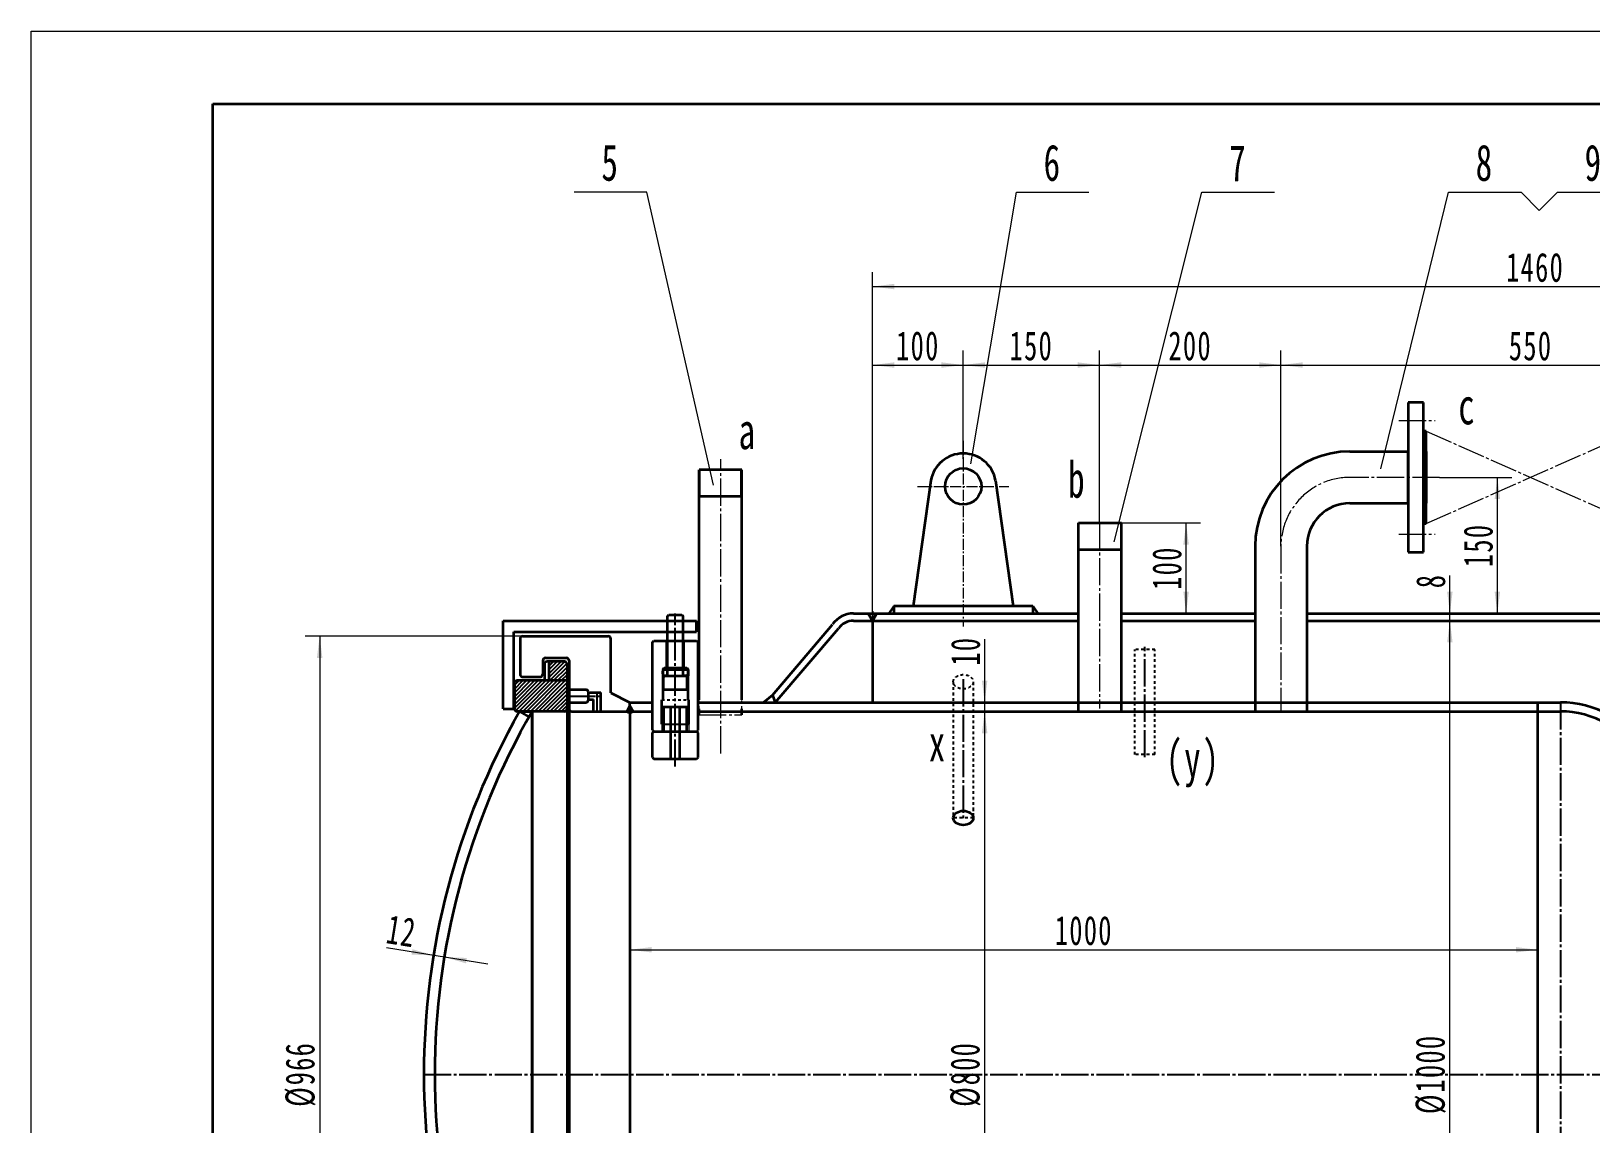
# Model space of a CAD drawing. Header units: millimetres. Extents: x -3364 to 3364, y -2376 to 2376.
# Drawn here: x -3364 to -1646, y 1172 to 2376 of the extents above; entities that cross this region are included whole.
import ezdxf

# ---------------------------------------------------------------- set-up
doc = ezdxf.new("R2010")
doc.units = ezdxf.units.MM
for name, pattern in [('EB_DASH', [6, 3, -3]), ('EB_DASHDOT', [39, 30, -3, 3, -3]), ('EB_DASHDOTDOT', [45, 30, -3, 3, -3, 3, -3]), ('点画线', [18, 12, -2, 2, -2])]:
    doc.linetypes.add(name, pattern=pattern)
doc.layers.get('0').update_dxf_attribs({"lineweight": 35})
for name, color, linetype, lineweight in [('CAXA0', 4, 'Continuous', 35), ('CAXA1', 1, 'EB_DASHDOT', 25), ('CAXA2', 6, 'EB_DASH', 25), ('CAXA3', 7, 'Continuous', 25), ('CDR_DWG3', 1, 'EB_DASHDOT', 0), ('CDR_DWG5', 6, 'EB_DASH', 0), ('CDR_TEXT', 7, 'Continuous', 0), ('EB0_1', 4, 'Continuous', 50), ('中心线层', 1, '点画线', 18), ('图层1', 1, 'EB_DASHDOT', 0), ('尺寸线层', 3, 'Continuous', 18), ('粗实线层', 7, 'Continuous', 35), ('细实线', 7, 'Continuous', 18), ('细实线层', 7, 'Continuous', 18)]:
    doc.layers.add(name, color=color, linetype=linetype, lineweight=lineweight)
doc.styles.add('标准', font='', dxfattribs={"width": 0.667})
doc.styles.get('标准').set_extended_font_data('宋体')
doc.dimstyles.new('标准', dxfattribs={"dimscale": 8, "dimtxt": 4, "dimasz": 3, "dimexe": 2, "dimexo": 0, "dimtad": 1, "dimdec": 0, "dimdsep": 46, "dimtxsty": '标准', "dimblk": '_CAXARROW', "dimcen": 0, "dimdle": 6, "dimadec": 0, "dimazin": 2, "dimtfac": 0.707107, "dimtdec": 0, "dimtmove": 2, "dimatfit": 3, "dimfxl": 1, "dimfrac": 2, "dimtolj": 1, "dimtzin": 0, "dimarcsym": 1})

# ---------------------------------------------------------------- blocks, each defined once
blk = doc.blocks.new('*X4')
at = {"layer": '细实线层', "lineweight": 18}
h = blk.add_hatch(color=0, dxfattribs=at)
edge = h.paths.add_edge_path(flags=0)
edge.add_arc((0, 0), 0, 0, 360)
at = {"layer": '细实线层', "color": 0}
for p, q in [((-73.6, 322.9), (-153.6, 322.9)), ((0, 0), (-73.6, 322.9))]:
    blk.add_line(p, q, dxfattribs=at)
at = {"layer": '细实线层', "color": 0, "lineweight": 18, "insert": (-113.6, 334.9), "char_height": 40, "width": 136, "attachment_point": 8, "line_spacing_factor": 1.15057, "style": '标准'}
blk.add_mtext('\\T1.1;5', dxfattribs=at)
blk = doc.blocks.new('*X5')
at = {"layer": '细实线层', "lineweight": 18}
h = blk.add_hatch(color=0, dxfattribs=at)
edge = h.paths.add_edge_path(flags=0)
edge.add_arc((0, 0), 0, 0, 360)
at = {"layer": '细实线层', "color": 0}
for p, q in [((0, 0), (50, 299.3)), ((50, 299.3), (130, 299.3))]:
    blk.add_line(p, q, dxfattribs=at)
at = {"layer": '细实线层', "color": 0, "lineweight": 18, "insert": (90, 311.3), "char_height": 40, "width": 136, "attachment_point": 8, "line_spacing_factor": 1.15057, "style": '标准'}
blk.add_mtext('\\T1.1;6', dxfattribs=at)
blk = doc.blocks.new('*X6')
at = {"layer": '细实线层', "lineweight": 18}
h = blk.add_hatch(color=0, dxfattribs=at)
edge = h.paths.add_edge_path(flags=0)
edge.add_arc((0, 0), 0, 0, 360)
at = {"layer": '细实线层', "color": 0}
for p, q in [((0, 0), (96.7, 385.3)), ((96.7, 385.3), (176.7, 385.3))]:
    blk.add_line(p, q, dxfattribs=at)
at = {"layer": '细实线层', "color": 0, "lineweight": 18, "insert": (136.7, 397.3), "char_height": 40, "width": 136, "attachment_point": 8, "line_spacing_factor": 1.15057, "style": '标准'}
blk.add_mtext('\\T1.1;7', dxfattribs=at)
blk = doc.blocks.new('*X7')
at = {"layer": '细实线层', "lineweight": 18}
h = blk.add_hatch(color=0, dxfattribs=at)
edge = h.paths.add_edge_path(flags=0)
edge.add_arc((0, 0), 0, 0, 360)
at = {"layer": '细实线层', "color": 0}
for p, q in [((0, 0), (74.5, 304.8)), ((74.5, 304.8), (154.5, 304.8)), ((154.5, 304.8), (174.5, 284.8)), ((194.5, 304.8), (174.5, 284.8)), ((194.5, 304.8), (274.5, 304.8))]:
    blk.add_line(p, q, dxfattribs=at)
at = {"layer": '细实线层', "color": 0, "lineweight": 18, "char_height": 40, "width": 136, "attachment_point": 8, "line_spacing_factor": 1.15057, "style": '标准'}
for s, insert in [('\\T1.1;8', (114.5, 316.8)), ('\\T1.1;9', (234.5, 316.8))]:
    blk.add_mtext(s, dxfattribs=dict(at, insert=insert))
blk = doc.blocks.new('$CAXA_FRAME_13B17AC1$')
at = {"layer": '粗实线层'}
for p, q in [((-395.5, -287), (-395.5, 287)), ((-395.5, 287), (410.5, 287))]:
    blk.add_line(p, q, dxfattribs=at)
at = {"layer": '细实线层'}
for p, q in [((-420.5, -297), (-420.5, 297)), ((-420.5, 297), (420.5, 297))]:
    blk.add_line(p, q, dxfattribs=at)
blk = doc.blocks.new('*X48')
at = {"layer": '尺寸线层', "linetype": 'Continuous', "transparency": 16777216}
for points in [[(-2313.6, 1626.2), (-2316.6, 1602.2), (-2310.6, 1602.2)], [(-2313.6, 826.2), (-2316.6, 850.2), (-2310.6, 850.2)]]:
    blk.add_hatch(color=0, dxfattribs=at).paths.add_polyline_path(points, flags=0)
at = {"layer": '尺寸线层', "color": 0, "linetype": 'Continuous', "transparency": 16777216}
for p, q in [((-2360.2, 1626.2), (-2297.6, 1626.2)), ((-2313.6, 826.2), (-2313.6, 1626.2)), ((-2337.1, 826.2), (-2297.6, 826.2))]:
    blk.add_line(p, q, dxfattribs=at)
at = {"layer": '尺寸线层', "color": 0, "transparency": 16777216, "insert": (-2334.6, 1226.2), "char_height": 32, "width": 126.262, "attachment_point": 5, "rotation": 90, "line_spacing_factor": 1.15057, "style": '标准'}
blk.add_mtext('\\T1.1;%%C800', dxfattribs=at)
blk = doc.blocks.new('_CAXARROW')
blk.add_hatch(color=0).paths.add_polyline_path([(0, 0), (-1, 0.125), (-1, -0.125)], flags=0)
blk = doc.blocks.new('*X55')
at = {"layer": '尺寸线层', "linetype": 'Continuous', "transparency": 16777216}
for points in [[(-2437.2, 2008), (-2413.2, 2011), (-2413.2, 2005)], [(-2337.2, 2008), (-2361.2, 2011), (-2361.2, 2005)]]:
    blk.add_hatch(color=0, dxfattribs=at).paths.add_polyline_path(points, flags=0)
at = {"layer": '尺寸线层', "color": 0, "linetype": 'Continuous', "transparency": 16777216}
for p, q in [((-2437.2, 1724.4), (-2437.2, 2024)), ((-2337.2, 1904.5), (-2337.2, 2024)), ((-2437.2, 2008), (-2337.2, 2008))]:
    blk.add_line(p, q, dxfattribs=at)
at = {"layer": '尺寸线层', "color": 0, "transparency": 16777216, "insert": (-2387.2, 2029), "char_height": 32, "width": 87.178, "attachment_point": 5, "line_spacing_factor": 1.15057, "style": '标准'}
blk.add_mtext('\\T1.1;100', dxfattribs=at)
blk = doc.blocks.new('*X56')
at = {"layer": '尺寸线层', "linetype": 'Continuous', "transparency": 16777216}
for points in [[(-2337.2, 2008), (-2313.2, 2011), (-2313.2, 2005)], [(-2187.2, 2008), (-2211.2, 2011), (-2211.2, 2005)]]:
    blk.add_hatch(color=0, dxfattribs=at).paths.add_polyline_path(points, flags=0)
at = {"layer": '尺寸线层', "color": 0, "linetype": 'Continuous', "transparency": 16777216}
for p, q in [((-2337.2, 1904.5), (-2337.2, 2024)), ((-2187.2, 1834.2), (-2187.2, 2024)), ((-2337.2, 2008), (-2187.2, 2008))]:
    blk.add_line(p, q, dxfattribs=at)
at = {"layer": '尺寸线层', "color": 0, "transparency": 16777216, "insert": (-2262.2, 2029), "char_height": 32, "width": 87.178, "attachment_point": 5, "line_spacing_factor": 1.15057, "style": '标准'}
blk.add_mtext('\\T1.1;150', dxfattribs=at)
blk = doc.blocks.new('*X57')
at = {"layer": '尺寸线层', "linetype": 'Continuous', "transparency": 16777216}
for points in [[(-2187.2, 2008), (-2163.2, 2011), (-2163.2, 2005)], [(-1987.2, 2008), (-2011.2, 2011), (-2011.2, 2005)]]:
    blk.add_hatch(color=0, dxfattribs=at).paths.add_polyline_path(points, flags=0)
at = {"layer": '尺寸线层', "color": 0, "linetype": 'Continuous', "transparency": 16777216}
for p, q in [((-2187.2, 1834.2), (-2187.2, 2024)), ((-1987.2, 1808.2), (-1987.2, 2024)), ((-2187.2, 2008), (-1987.2, 2008))]:
    blk.add_line(p, q, dxfattribs=at)
at = {"layer": '尺寸线层', "color": 0, "transparency": 16777216, "insert": (-2087.2, 2029), "char_height": 32, "width": 90.973, "attachment_point": 5, "line_spacing_factor": 1.15057, "style": '标准'}
blk.add_mtext('\\T1.1;200', dxfattribs=at)
blk = doc.blocks.new('*X61')
at = {"layer": '尺寸线层', "linetype": 'Continuous', "transparency": 16777216}
for points in [[(-2437.2, 2094.5), (-2413.2, 2097.5), (-2413.2, 2091.5)], [(-977.2, 2094.5), (-1001.2, 2097.5), (-1001.2, 2091.5)]]:
    blk.add_hatch(color=0, dxfattribs=at).paths.add_polyline_path(points, flags=0)
at = {"layer": '尺寸线层', "color": 0, "linetype": 'Continuous', "transparency": 16777216}
for p, q in [((-2437.2, 1724.4), (-2437.2, 2110.5)), ((-977.2, 1734.2), (-977.2, 2110.5)), ((-2437.2, 2094.5), (-977.2, 2094.5))]:
    blk.add_line(p, q, dxfattribs=at)
at = {"layer": '尺寸线层', "color": 0, "transparency": 16777216, "insert": (-1707.2, 2115.5), "char_height": 32, "width": 120.57, "attachment_point": 5, "line_spacing_factor": 1.15057, "style": '标准'}
blk.add_mtext('\\T1.1;1460', dxfattribs=at)
blk = doc.blocks.new('*X62')
at = {"layer": '尺寸线层', "linetype": 'Continuous', "transparency": 16777216}
for points in [[(-2704.4, 1363.5), (-2680.4, 1366.5), (-2680.4, 1360.5)], [(-1704.4, 1363.5), (-1728.4, 1366.5), (-1728.4, 1360.5)]]:
    blk.add_hatch(color=0, dxfattribs=at).paths.add_polyline_path(points, flags=0)
at = {"layer": '尺寸线层', "color": 0, "linetype": 'Continuous', "transparency": 16777216}
for p, q in [((-2704.4, 1226.2), (-2704.4, 1379.5)), ((-1704.4, 1226.2), (-1704.4, 1379.5)), ((-2704.4, 1363.5), (-1704.4, 1363.5))]:
    blk.add_line(p, q, dxfattribs=at)
at = {"layer": '尺寸线层', "color": 0, "transparency": 16777216, "insert": (-2204.4, 1384.5), "char_height": 32, "width": 120.57, "attachment_point": 5, "line_spacing_factor": 1.15057, "style": '标准'}
blk.add_mtext('\\T1.1;1000', dxfattribs=at)
blk = doc.blocks.new('*X73')
at = {"layer": '尺寸线层', "linetype": 'Continuous', "transparency": 16777216}
for points in [[(-2091.7, 1834.2), (-2094.7, 1810.2), (-2088.7, 1810.2)], [(-2091.7, 1734.2), (-2094.7, 1758.2), (-2088.7, 1758.2)]]:
    blk.add_hatch(color=0, dxfattribs=at).paths.add_polyline_path(points, flags=0)
at = {"layer": '尺寸线层', "color": 0, "linetype": 'Continuous', "transparency": 16777216}
for p, q in [((-2163, 1834.2), (-2075.7, 1834.2)), ((-2091.7, 1734.2), (-2091.7, 1834.2)), ((-2163, 1734.2), (-2075.7, 1734.2))]:
    blk.add_line(p, q, dxfattribs=at)
at = {"layer": '尺寸线层', "color": 0, "transparency": 16777216, "insert": (-2112.7, 1784.2), "char_height": 32, "width": 87.178, "attachment_point": 5, "rotation": 90, "line_spacing_factor": 1.15057, "style": '标准'}
blk.add_mtext('\\T1.1;100', dxfattribs=at)
blk = doc.blocks.new('*X76')
at = {"layer": '尺寸线层', "linetype": 'Continuous', "transparency": 16777216}
for points in [[(-1987.2, 2008), (-1963.2, 2011), (-1963.2, 2005)], [(-1437.2, 2008), (-1461.2, 2011), (-1461.2, 2005)]]:
    blk.add_hatch(color=0, dxfattribs=at).paths.add_polyline_path(points, flags=0)
at = {"layer": '尺寸线层', "color": 0, "linetype": 'Continuous', "transparency": 16777216}
for p, q in [((-1987.2, 1808.2), (-1987.2, 2024)), ((-1437.2, 1808.2), (-1437.2, 2024)), ((-1987.2, 2008), (-1437.2, 2008))]:
    blk.add_line(p, q, dxfattribs=at)
at = {"layer": '尺寸线层', "color": 0, "transparency": 16777216, "insert": (-1712.2, 2029), "char_height": 32, "width": 90.499, "attachment_point": 5, "line_spacing_factor": 1.15057, "style": '标准'}
blk.add_mtext('\\T1.1;550', dxfattribs=at)
blk = doc.blocks.new('*X80')
at = {"layer": '尺寸线层', "linetype": 'Continuous', "transparency": 16777216}
for points in [[(-2313.6, 1636.2), (-2316.6, 1660.2), (-2310.6, 1660.2)], [(-2313.6, 1626.2), (-2316.6, 1602.2), (-2310.6, 1602.2)]]:
    blk.add_hatch(color=0, dxfattribs=at).paths.add_polyline_path(points, flags=0)
at = {"layer": '尺寸线层', "color": 0, "linetype": 'Continuous', "transparency": 16777216}
for p, q in [((-2313.6, 1578.2), (-2313.6, 1706)), ((-2312.7, 1636.2), (-2329.6, 1636.2)), ((-2367.5, 1626.2), (-2297.6, 1626.2))]:
    blk.add_line(p, q, dxfattribs=at)
at = {"layer": '尺寸线层', "color": 0, "transparency": 16777216, "insert": (-2334.6, 1692.6), "char_height": 32, "width": 64, "attachment_point": 5, "rotation": 90, "line_spacing_factor": 1.15057, "style": '标准'}
blk.add_mtext('\\T1.1;10', dxfattribs=at)
blk = doc.blocks.new('*X84')
at = {"layer": '尺寸线层', "linetype": 'Continuous', "transparency": 16777216}
for points in [[(-1801.1, 1726.2), (-1804.1, 1702.2), (-1798.1, 1702.2)], [(-1801.1, 726.2), (-1804.1, 750.2), (-1798.1, 750.2)]]:
    blk.add_hatch(color=0, dxfattribs=at).paths.add_polyline_path(points, flags=0)
at = {"layer": '尺寸线层', "color": 0, "linetype": 'Continuous', "transparency": 16777216}
for p, q in [((-1958.7, 1726.2), (-1785.1, 1726.2)), ((-1801.1, 726.2), (-1801.1, 1726.2)), ((-1788.4, 726.2), (-1817.1, 726.2))]:
    blk.add_line(p, q, dxfattribs=at)
at = {"layer": '尺寸线层', "color": 0, "transparency": 16777216, "insert": (-1822.1, 1226.2), "char_height": 32, "width": 159.653, "attachment_point": 5, "rotation": 90, "line_spacing_factor": 1.15057, "style": '标准'}
blk.add_mtext('\\T1.1;%%C1000', dxfattribs=at)
blk = doc.blocks.new('*X85')
at = {"layer": '尺寸线层', "linetype": 'Continuous', "transparency": 16777216}
for points in [[(-1801.1, 1734.2), (-1804.1, 1758.2), (-1798.1, 1758.2)], [(-1801.1, 1726.2), (-1804.1, 1702.2), (-1798.1, 1702.2)]]:
    blk.add_hatch(color=0, dxfattribs=at).paths.add_polyline_path(points, flags=0)
at = {"layer": '尺寸线层', "color": 0, "linetype": 'Continuous', "transparency": 16777216}
for p, q in [((-1801.1, 1678.2), (-1801.1, 1776.1)), ((-1958.7, 1726.2), (-1785.1, 1726.2)), ((-1893.5, 1734.2), (-1785.1, 1734.2))]:
    blk.add_line(p, q, dxfattribs=at)
at = {"layer": '尺寸线层', "color": 0, "transparency": 16777216, "insert": (-1822.1, 1770), "char_height": 32, "width": 64, "attachment_point": 5, "rotation": 90, "line_spacing_factor": 1.15057, "style": '标准'}
blk.add_mtext('\\T1.1;8', dxfattribs=at)
blk = doc.blocks.new('*X86')
at = {"layer": '尺寸线层', "linetype": 'Continuous', "transparency": 16777216}
for points in [[(-1748.8, 1884.2), (-1751.8, 1860.2), (-1745.8, 1860.2)], [(-1748.8, 1734.2), (-1751.8, 1758.2), (-1745.8, 1758.2)]]:
    blk.add_hatch(color=0, dxfattribs=at).paths.add_polyline_path(points, flags=0)
at = {"layer": '尺寸线层', "color": 0, "linetype": 'Continuous', "transparency": 16777216}
for p, q in [((-1812.4, 1884.2), (-1732.8, 1884.2)), ((-1748.8, 1734.2), (-1748.8, 1884.2)), ((-1958.7, 1734.2), (-1732.8, 1734.2))]:
    blk.add_line(p, q, dxfattribs=at)
at = {"layer": '尺寸线层', "color": 0, "transparency": 16777216, "insert": (-1769.8, 1809.2), "char_height": 32, "width": 87.178, "attachment_point": 5, "rotation": 90, "line_spacing_factor": 1.15057, "style": '标准'}
blk.add_mtext('\\T1.1;150', dxfattribs=at)
blk = doc.blocks.new('C$C7BBD9DAFF424624AD677B4DA0325626')
at = {"layer": 'CAXA0', "linetype": 'Continuous', "lineweight": 35}
for p, q in [((46.4, 161.2), (27.1, 22.5)), ((117.8, 161.2), (137.1, 22.5)), ((5.6, 22.5), (0, 14.5)), ((158.6, 22.5), (5.6, 22.5)), ((5.6, 22.5), (5.6, 14.5)), ((158.6, 22.5), (158.6, 14.5)), ((158.6, 22.5), (164.2, 14.5))]:
    blk.add_line(p, q, dxfattribs=at)
blk.add_circle((82.1, 154.5), 20, dxfattribs=at)
blk.add_arc((82.1, 154.5), 36.3, 10.5904, 169.4096, dxfattribs=at)
at = {"layer": 'EB0_1', "linetype": 'Continuous', "lineweight": 25}
blk.add_line((93.1, 14.5), (71.1, 14.5), dxfattribs=at)
at = {"layer": '中心线层', "linetype": '点画线', "lineweight": 18}
for p, q in [((82.1, 204.8), (82.1, 0)), ((31.7, 154.5), (132.5, 154.5))]:
    blk.add_line(p, q, dxfattribs=at)
blk = doc.blocks.new('*X110')
at = {"layer": '尺寸线层', "linetype": 'Continuous', "transparency": 16777216}
for points in [[(-2920.7, 1357.3), (-2944.9, 1358.2), (-2943.9, 1364.1)], [(-2908.2, 1355.3), (-2884.9, 1348.5), (-2884, 1354.5)]]:
    blk.add_hatch(color=0, dxfattribs=at).paths.add_polyline_path(points, flags=0)
at = {"layer": '尺寸线层', "color": 0, "linetype": 'Continuous', "transparency": 16777216}
for p, q in [((-2860.8, 1347.7), (-2972.5, 1365.6)), ((-2921.1, 1355), (-2918.2, 1373.1)), ((-2908.5, 1353), (-2905.6, 1371.1))]:
    blk.add_line(p, q, dxfattribs=at)
at = {"layer": '尺寸线层', "color": 0, "transparency": 16777216, "insert": (-2956, 1384.3), "char_height": 32, "width": 64, "attachment_point": 5, "rotation": 350.8709, "line_spacing_factor": 1.15057, "style": '标准'}
blk.add_mtext('\\T1.1;12', dxfattribs=at)
blk = doc.blocks.new('*X117')
at = {"layer": '尺寸线层', "linetype": 'Continuous', "transparency": 16777216}
for points in [[(-3046.2, 1709.2), (-3043.2, 1685.2), (-3049.2, 1685.2)], [(-3046.2, 743.2), (-3043.2, 767.2), (-3049.2, 767.2)]]:
    blk.add_hatch(color=0, dxfattribs=at).paths.add_polyline_path(points, flags=0)
at = {"layer": '尺寸线层', "color": 0, "linetype": 'Continuous', "transparency": 16777216}
for p, q in [((-2822.4, 1709.2), (-3062.2, 1709.2)), ((-3046.2, 1709.2), (-3046.2, 743.2)), ((-2822.4, 743.2), (-3062.2, 743.2))]:
    blk.add_line(p, q, dxfattribs=at)
at = {"layer": '尺寸线层', "color": 0, "transparency": 16777216, "insert": (-3067.2, 1226.2), "char_height": 32, "width": 126.024, "attachment_point": 5, "rotation": 90, "line_spacing_factor": 1.15057, "style": '标准'}
blk.add_mtext('\\T1.1;%%C966', dxfattribs=at)

msp = doc.modelspace()

# ---------------------------------------------------------------- linework, layer by layer
at = {"linetype": 'Continuous', "lineweight": 0}
for p, q in [((-2627.2, 1863), (-2627.2, 1892.6)), ((-2582.2, 1863), (-2582.2, 1892.6)), ((-2663.9, 1674.1), (-2663.9, 1704.1))]:
    msp.add_line(p, q, dxfattribs=at)
at = {"layer": 'CAXA0', "linetype": 'Continuous', "lineweight": 35}
for p, q in [((-1847.2, 1966.7), (-1847.2, 1801.7)), ((-1830.2, 1966.7), (-1847.2, 1966.7)), ((-1830.2, 1801.7), (-1830.2, 1966.7)), ((-1827.2, 1935.2), (-1830.2, 1935.2)), ((-1827.2, 1833.2), (-1827.2, 1935.2)), ((-1827.2, 1884.2), (-1827.2, 1935.2)), ((-1911.2, 1912.7), (-1847.2, 1912.7)), ((-1847.2, 1855.7), (-1847.2, 1912.7)), ((-1827.2, 1912.7), (-1827.2, 1855.7)), ((-2628.2, 1639), (-2628.2, 1892.6)), ((-2581.3, 1892.6), (-2628.2, 1892.6)), ((-2581.3, 1639), (-2581.3, 1892.6)), ((-2581.3, 1863), (-2628.2, 1863)), ((-1911.2, 1855.7), (-1847.2, 1855.7)), ((-2210.2, 1834.2), (-2163, 1834.2)), ((-2210.2, 1626.2), (-2210.2, 1834.2)), ((-2163, 1626.2), (-2163, 1834.2)), ((-1830.2, 1833.2), (-1827.2, 1833.2)), ((-2210.2, 1804.6), (-2163, 1804.6)), ((-2015.7, 1808.2), (-2015.7, 1626.2)), ((-1958.7, 1808.2), (-1958.7, 1626.2)), ((-1847.2, 1801.7), (-1830.2, 1801.7)), ((-2844.2, 1629.1), (-2844.2, 1725.9)), ((-2844.2, 1725.9), (-2630.9, 1725.9)), ((-2662.9, 1731.3), (-2661.4, 1732.8)), ((-2662.9, 1665.5), (-2662.9, 1731.3)), ((-2661.4, 1732.8), (-2647.4, 1732.8)), ((-2647.4, 1732.8), (-2645.9, 1731.3)), ((-2645.9, 1665.5), (-2645.9, 1731.3)), ((-2630.9, 1713.9), (-2630.9, 1725.9)), ((-2547.2, 1644.2), (-2481.1, 1722.2)), ((-2458.2, 1734.2), (-2210.2, 1734.2)), ((-2458.2, 1734.2), (-2437.2, 1734.2)), ((-2458.2, 1726.2), (-2210.2, 1726.2)), ((-2458.2, 1726.2), (-2437.2, 1726.2)), ((-2441.9, 1734.2), (-2437.2, 1726.2)), ((-2432.6, 1734.2), (-2437.2, 1726.2)), ((-2437.2, 1726.2), (-2437.2, 1636.2)), ((-2163, 1734.2), (-2015.7, 1734.2)), ((-2163, 1726.2), (-2015.7, 1726.2)), ((-1958.7, 1734.2), (-1465.7, 1734.2)), ((-1958.7, 1726.2), (-1037.1, 1726.2)), ((-2832.2, 1629.1), (-2832.2, 1713.9)), ((-2832.2, 1713.9), (-2630.9, 1713.9)), ((-2825.4, 1706.2), (-2825.4, 1677.7)), ((-2822.4, 1709.2), (-2728.4, 1709.2)), ((-2725.4, 1677.7), (-2725.4, 1706.2)), ((-2679.4, 1702.6), (-2677.9, 1704.1)), ((-2679.4, 1605.6), (-2679.4, 1702.6)), ((-2677.9, 1704.1), (-2630.9, 1704.1)), ((-2663.9, 1674.1), (-2663.9, 1704.1)), ((-2644.9, 1674.1), (-2644.9, 1704.1)), ((-2630.9, 1704.1), (-2629.4, 1702.6)), ((-2629.4, 1605.6), (-2629.4, 1702.6)), ((-2544.3, 1636.1), (-2474.6, 1717.6)), ((-2797.4, 1685.2), (-2774.4, 1685.2)), ((-2825.4, 1677.7), (-2825.4, 1667.2)), ((-2800.4, 1682.2), (-2800.4, 1677.7)), ((-2800.4, 1677.7), (-2800.4, 1667.2)), ((-2798.6, 1678.2), (-2798.6, 1660.2)), ((-2776.6, 1681.2), (-2795.6, 1681.2)), ((-2793.6, 1681.2), (-2793.6, 1660.2)), ((-2773.6, 1678.2), (-2773.6, 1660.2)), ((-2771.4, 1682.2), (-2771.4, 1677.7)), ((-2771.4, 1677.7), (-2771.4, 1664.2)), ((-2725.4, 1664.2), (-2725.4, 1677.7)), ((-2668.3, 1672.6), (-2666.8, 1674.1)), ((-2668.3, 1672.6), (-2668.3, 1639.1)), ((-2668.3, 1667.5), (-2668.3, 1670.6)), ((-2666.8, 1674.1), (-2641.8, 1674.1)), ((-2666.3, 1672.6), (-2642.3, 1672.6)), ((-2641.8, 1674.1), (-2640.3, 1672.6)), ((-2640.5, 1672.6), (-2640.5, 1639.1)), ((-2640.3, 1672.6), (-2640.3, 1667.6)), ((-2640.3, 1670.6), (-2640.3, 1665.6)), ((-2832.2, 1650.1), (-2832.2, 1629.1)), ((-2831.6, 1657.2), (-2831.6, 1629.2)), ((-2773.6, 1660.2), (-2828.6, 1660.2)), ((-2822.4, 1664.2), (-2803.4, 1664.2)), ((-2773.6, 1660.2), (-2773.6, 1629.2)), ((-2771.4, 1666.2), (-2771.4, 1664.2)), ((-2771.4, 1664.2), (-2771.4, 1629.2)), ((-2771.4, 1650.2), (-2752.4, 1650.2)), ((-2725.4, 1646.7), (-2725.4, 1666.2)), ((-2725.4, 1646.7), (-2725.4, 1660.2)), ((-2667.4, 1664), (-2665.9, 1665.5)), ((-2667.4, 1650.5), (-2667.4, 1664)), ((-2667.4, 1650.5), (-2667.4, 1657.3)), ((-2667.4, 1650.5), (-2641.4, 1650.5)), ((-2662.9, 1665.5), (-2666.3, 1665.5)), ((-2665.9, 1665.5), (-2642.9, 1665.5)), ((-2642.9, 1665.6), (-2645.9, 1665.6)), ((-2642.3, 1665.6), (-2642.9, 1665.6)), ((-2641.4, 1664), (-2642.9, 1665.5)), ((-2641.4, 1650.5), (-2641.4, 1664)), ((-2771.4, 1636.2), (-2752.4, 1636.2)), ((-2750.4, 1648.2), (-2750.4, 1638.2)), ((-2750.4, 1647.2), (-2736.4, 1647.2)), ((-2750.4, 1639.2), (-2744.4, 1639.2)), ((-2744.4, 1626.2), (-2744.4, 1639.2)), ((-2736.4, 1626.2), (-2736.4, 1647.2)), ((-2725.4, 1646.7), (-2704.4, 1636.2)), ((-2704.4, 1636.2), (-2679.4, 1636.2)), ((-2704.4, 1632.2), (-2704.4, 1636.2)), ((-2704.4, 1632.2), (-2704.4, 1636.1)), ((-2669.4, 1629.6), (-2669.4, 1639.1)), ((-2639.4, 1629.6), (-2639.4, 1639.1)), ((-2629.4, 1636.2), (-1679.4, 1636.2)), ((-2547.2, 1644.2), (-2557.1, 1636.1)), ((-2547.2, 1644.2), (-2544.3, 1636.1)), ((-1704.4, 1636.2), (-1704.4, 1102.5)), ((-2844.2, 1629.1), (-2832.2, 1629.1)), ((-2776.6, 1626.2), (-2828.6, 1626.2)), ((-2826, 1626.2), (-2812.2, 1626.2)), ((-2826, 1626.2), (-2815.6, 1620.2)), ((-2826, 1626.2), (-2815.6, 1626.2)), ((-2812.2, 1626.2), (-2812.2, 826.2)), ((-2812.2, 826.2), (-2812.2, 1626.1)), ((-2773.6, 1629.2), (-2773.6, 823.2)), ((-2771.4, 1629.2), (-2771.4, 823.1)), ((-2768.4, 1626.2), (-2707.9, 1626.2)), ((-2704.4, 1632.2), (-2707.9, 1626.2)), ((-2704.4, 1632.2), (-2707.9, 1626.2)), ((-2704.4, 1632.2), (-2700.9, 1626.2)), ((-2704.4, 1632.2), (-2704.4, 1623.8)), ((-2704.4, 1626.2), (-2704.4, 826.2)), ((-2700.9, 1626.2), (-2679.4, 1626.2)), ((-2669.4, 1629.6), (-2667.9, 1631.1)), ((-2669.4, 1612.1), (-2669.4, 1629.6)), ((-2667.9, 1631.1), (-2640.9, 1631.1)), ((-2659.4, 1574.1), (-2659.4, 1631.1)), ((-2649.4, 1574.1), (-2649.4, 1631.1)), ((-2640.9, 1631.1), (-2639.4, 1629.6)), ((-2639.4, 1612.1), (-2639.4, 1629.6)), ((-2629.4, 1626.2), (-1679.4, 1626.2)), ((-2628.2, 1622.6), (-2628.2, 1629.1)), ((-2581.3, 1622.6), (-2581.3, 1629.1)), ((-2679.4, 1605.6), (-2677.9, 1604.1)), ((-2679.4, 1602.6), (-2677.9, 1604.1)), ((-2679.4, 1575.6), (-2679.4, 1602.6)), ((-2677.9, 1604.1), (-2630.9, 1604.1)), ((-2630.9, 1604.1), (-2629.4, 1605.6)), ((-2630.9, 1604.1), (-2629.4, 1602.6)), ((-2629.4, 1575.6), (-2629.4, 1602.6)), ((-2679.4, 1575.6), (-2677.9, 1574.1)), ((-2677.9, 1574.1), (-2630.9, 1574.1)), ((-2630.9, 1574.1), (-2629.4, 1575.6))]:
    msp.add_line(p, q, dxfattribs=at)
at = {"layer": 'CAXA0', "color": 0, "linetype": 'Continuous', "lineweight": 25}
for p, q in [((-2793.6, 1667.7), (-2780.2, 1681.2)), ((-2793.6, 1672), (-2784.4, 1681.2)), ((-2793.6, 1676.2), (-2788.7, 1681.2)), ((-2793.6, 1680.4), (-2792.9, 1681.2)), ((-2793.6, 1663.5), (-2776, 1681.1)), ((-2792.7, 1660.2), (-2773.8, 1679.1)), ((-2788.5, 1660.2), (-2773.6, 1675)), ((-2784.2, 1660.2), (-2773.6, 1670.7)), ((-2831.6, 1629.7), (-2801.2, 1660.2)), ((-2831.6, 1634), (-2805.4, 1660.2)), ((-2831.6, 1638.2), (-2809.7, 1660.2)), ((-2831.6, 1642.4), (-2813.9, 1660.2)), ((-2831.6, 1646.7), (-2818.2, 1660.2)), ((-2831.6, 1650.9), (-2822.4, 1660.2)), ((-2831.6, 1655.2), (-2826.6, 1660.2)), ((-2830.4, 1626.7), (-2796.9, 1660.2)), ((-2826.7, 1626.2), (-2792.7, 1660.2)), ((-2822.5, 1626.2), (-2788.5, 1660.2)), ((-2818.2, 1626.2), (-2784.2, 1660.2)), ((-2814, 1626.2), (-2780, 1660.2)), ((-2809.7, 1626.2), (-2775.7, 1660.2)), ((-2805.5, 1626.2), (-2773.6, 1658)), ((-2801.2, 1626.2), (-2773.6, 1653.8)), ((-2797, 1626.2), (-2773.6, 1649.5)), ((-2780, 1660.2), (-2773.6, 1666.5)), ((-2775.7, 1660.2), (-2773.6, 1662.3)), ((-2792.8, 1626.2), (-2773.6, 1645.3)), ((-2788.5, 1626.2), (-2773.6, 1641)), ((-2784.3, 1626.2), (-2773.6, 1636.8)), ((-2780, 1626.2), (-2773.6, 1632.6)), ((-2775.6, 1626.3), (-2773.8, 1628.1))]:
    msp.add_line(p, q, dxfattribs=at)
at = {"layer": 'CAXA0', "linetype": 'Continuous', "lineweight": 35}
for centre, radius, start, end in [((-1911.2, 1808.2), 104.5, 90, 180), ((-1911.2, 1808.2), 47.5, 90, 180), ((-2458.2, 1706.2), 28, 90, 145), ((-2458.2, 1706.2), 20, 90, 145), ((-2822.4, 1706.2), 3, 90, 180), ((-2728.4, 1706.2), 3, 0, 90), ((-2797.4, 1682.2), 3, 90, 180), ((-2774.4, 1682.2), 3, 0, 90), ((-2822.4, 1667.2), 3, 180, 270), ((-2803.4, 1667.2), 3, 270, 0), ((-2795.6, 1678.2), 3, 90, 180), ((-2776.6, 1678.2), 3, 0, 90), ((-2666.3, 1670.6), 2, 90, 180), ((-2666.3, 1667.5), 2, 180, 270), ((-2642.3, 1670.6), 2, 360, 90), ((-2642.3, 1667.6), 2, 270, 0), ((-2828.6, 1657.2), 3, 90, 180), ((-2752.4, 1648.2), 2, 0, 90), ((-2752.4, 1638.2), 2, 270, 0), ((-2119.4, 1226.2), 812, 150.4877, 209.5123), ((-2119.4, 1226.2), 800, 150, 210), ((-2828.6, 1629.2), 3, 180, 270), ((-2776.6, 1629.2), 3, 270, 0), ((-2768.4, 1629.2), 3, 180, 270), ((-2704.4, 1631.3), 6.21, 235.8573, 303.7092)]:
    msp.add_arc(centre, radius, start, end, dxfattribs=at)
for major_axis, ratio in [((0, -410), 0.512195), ((0, -400), 0.5)]:
    msp.add_ellipse((-1679.4, 1226.2), major_axis=major_axis, ratio=ratio, start_param=0, end_param=3.141593, dxfattribs=at)
msp.add_ellipse((-2337.2, 1508.8), major_axis=(-11, 0), ratio=0.718182, dxfattribs=at)
at = {"layer": 'CAXA1', "linetype": 'EB_DASHDOT', "lineweight": 25}
for p, q in [((-2437.2, 1736.9), (-2437.2, 1724.4)), ((-2654.4, 1565.4), (-2654.4, 1734.3)), ((-2137.2, 1575.7), (-2137.2, 1697.4)), ((-2337.2, 1661.6), (-2337.2, 1505.8)), ((-2772.4, 1643.2), (-2734.5, 1643.2)), ((-2740.4, 1626.2), (-2740.4, 1647.2)), ((-1679.4, 1636.2), (-1679.4, 816.2)), ((-2931.4, 1226.2), (-519.6, 1226.2))]:
    msp.add_line(p, q, dxfattribs=at)
at = {"layer": 'CAXA1'}
msp.add_line((-2749.4, 1626.2), (-2749.4, 1626.2), dxfattribs=at)
at = {"layer": 'CAXA2'}
for p, q in [((-2148.2, 1578.7), (-2148.2, 1694.4)), ((-2126.2, 1694.4), (-2148.2, 1694.4)), ((-2126.2, 1578.7), (-2126.2, 1694.4)), ((-2348.2, 1658.9), (-2348.2, 1508.8)), ((-2326.2, 1658.2), (-2326.2, 1508.8)), ((-2126.2, 1578.7), (-2148.2, 1578.7)), ((-2326.2, 1519.4), (-2326.2, 1508.8)), ((-2326.2, 1508.8), (-2348.2, 1508.8))]:
    msp.add_line(p, q, dxfattribs=at)
at = {"layer": 'CAXA2', "linetype": 'EB_DASH', "lineweight": 25}
msp.add_line((-2669.4, 1639.1), (-2639.4, 1639.1), dxfattribs=at)
at = {"layer": 'CAXA2', "color": 6, "linetype": 'Continuous', "lineweight": 35}
for p, q in [((-2667.2, 1604.1), (-2667.2, 1631.1)), ((-2641.7, 1604.1), (-2641.7, 1631.1))]:
    msp.add_line(p, q, dxfattribs=at)
at = {"layer": 'CAXA2'}
msp.add_ellipse((-2337.2, 1658.9), major_axis=(-11, 0), ratio=0.718182, dxfattribs=at)
at = {"layer": 'CAXA3'}
for p, q in [((-2822.4, 1709.2), (-2728.4, 1709.2)), ((-2736.4, 1643.2), (-2736.4, 1647.2)), ((-2704.4, 1636.2), (-2704.4, 820.1))]:
    msp.add_line(p, q, dxfattribs=at)
at = {"layer": 'CDR_DWG3', "linetype": 'EB_DASHDOT', "lineweight": 0}
for p, q in [((-1857.2, 1946.7), (-1817.2, 1946.7)), ((-1827.2, 1833.2), (-1597.2, 1935.2)), ((-1827.2, 1935.2), (-1597.2, 1833.2)), ((-2604.4, 1579.9), (-2604.4, 1904.4)), ((-1812.4, 1884.2), (-1911.2, 1884.2)), ((-2187.2, 1834.2), (-2187.2, 1629.3)), ((-1857.2, 1821.7), (-1817.2, 1821.7)), ((-1987.2, 1808.2), (-1987.2, 1626.2)), ((-2628.2, 1622.6), (-2581.3, 1622.6))]:
    msp.add_line(p, q, dxfattribs=at)
msp.add_arc((-1911.2, 1808.2), 76, 90, 180, dxfattribs=at)
at = {"layer": 'CDR_DWG5', "linetype": 'EB_DASH', "lineweight": 0}
for p, q in [((-2628.2, 1629.1), (-2628.2, 1639)), ((-2581.3, 1629.1), (-2581.3, 1639))]:
    msp.add_line(p, q, dxfattribs=at)
at = {"layer": '图层1', "linetype": 'Continuous', "lineweight": 25}
for p, q in [((-2666.8, 1674.1), (-2641.8, 1674.1)), ((-2666.8, 1674.1), (-2641.8, 1674.1)), ((-2666.8, 1674.1), (-2641.8, 1674.1)), ((-2669.4, 1612.1), (-2639.4, 1612.1))]:
    msp.add_line(p, q, dxfattribs=at)
at = {"layer": '细实线', "linetype": 'EB_DASHDOTDOT', "lineweight": 5}
for p, q in [((-2669.4, 1612.1), (-2669.4, 1604.1)), ((-2639.4, 1612.1), (-2639.4, 1604.1))]:
    msp.add_line(p, q, dxfattribs=at)

# ---------------------------------------------------------------- block references
at = {"layer": '粗实线层', "xscale": 8, "yscale": 8, "zscale": 8}
msp.add_blockref('$CAXA_FRAME_13B17AC1$', (0, 0), dxfattribs=at)
at = {"layer": '粗实线层'}
msp.add_blockref('C$C7BBD9DAFF424624AD677B4DA0325626', (-2419.3, 1719.7), dxfattribs=at)
at = {"layer": '细实线层'}
for name, p in [('*X4', (-2612.2, 1875.6)), ('*X5', (-2328.7, 1899.1)), ('*X6', (-2170.9, 1813.2)), ('*X7', (-1877.2, 1893.6))]:
    msp.add_blockref(name, p, dxfattribs=at)

# ---------------------------------------------------------------- texts
at = {"layer": 'CDR_TEXT', "linetype": 'Continuous', "lineweight": 25, "insert": (-1791.9, 1982.7), "char_height": 40.01, "width": 30.182, "attachment_point": 1, "style": '标准'}
msp.add_mtext('\\T1.1;c', dxfattribs=at)
at = {"layer": 'CDR_TEXT', "linetype": 'Continuous', "lineweight": 0, "char_height": 40, "attachment_point": 1, "style": '标准'}
for s, insert, width in [('\\T1.1;a', (-2584.7, 1955.3), 34.844), ('\\T1.1;b', (-2221.6, 1901.9), 33.289), ('\\T1.1;x', (-2375.2, 1611.2), 33.6), ('\\T1.1;(y)', (-2113.8, 1594.1), 88.222)]:
    msp.add_mtext(s, dxfattribs=dict(at, insert=insert, width=width))

# ---------------------------------------------------------------- dimensions: what is measured, and where the dimension line sits
at = {"layer": '尺寸线层'}
for base, p1, p2, picture, middle in [((-977.2, 2094.5), (-2437.2, 1724.4), (-977.2, 1734.2), '*X61', (-1707.2, 2115.5)), ((-2337.2, 2008), (-2437.2, 1724.4), (-2337.2, 1904.5), '*X55', (-2387.2, 2029)), ((-2187.2, 2008), (-2337.2, 1904.5), (-2187.2, 1834.2), '*X56', (-2262.2, 2029)), ((-1987.2, 2008), (-2187.2, 1834.2), (-1987.2, 1808.2), '*X57', (-2087.2, 2029)), ((-1437.2, 2008), (-1987.2, 1808.2), (-1437.2, 1808.2), '*X76', (-1712.2, 2029)), ((-1704.4, 1363.5), (-2704.4, 1226.2), (-1704.4, 1226.2), '*X62', (-2204.4, 1384.5))]:
    dim = msp.add_linear_dim(base=base, p1=p1, p2=p2, dimstyle='标准', override={"dimsah": 1, "dimtfac": 1, "dimtfill": 1, "dimtzin": 0}, dxfattribs=at)
    dim.commit()
    dim.dimension.update_dxf_attribs({"geometry": picture, "text_midpoint": middle})
for base, p1, p2, text, picture, middle in [((-1748.8, 1884.2), (-1958.7, 1734.2), (-1812.4, 1884.2), '150', '*X86', (-1769.8, 1809.2)), ((-2091.7, 1834.2), (-2163, 1734.2), (-2163, 1834.2), '100', '*X73', (-2112.7, 1784.2))]:
    dim = msp.add_linear_dim(base=base, p1=p1, p2=p2, angle=90, text=text, dimstyle='标准', override={"dimsah": 1, "dimtfill": 1}, dxfattribs=at)
    dim.commit()
    dim.dimension.update_dxf_attribs({"geometry": picture, "text_midpoint": middle})
for base, p1, p2, angle, text, override, picture, middle in [((-1801.1, 1734.2), (-1958.7, 1726.2), (-1893.5, 1734.2), 90, '8', {"dimsah": 1, "dimtfill": 1}, '*X85', (-1822.1, 1770)), ((-2313.6, 1636.2), (-2367.5, 1626.2), (-2312.7, 1636.2), 90, '10', {"dimsah": 1, "dimtfill": 1}, '*X80', (-2334.6, 1692.6)), ((-2920.7, 1357.3), (-2908.5, 1353), (-2921.1, 1355), 170.8709, '12', {"dimsah": 1, "dimtfac": 1, "dimtfill": 1}, '*X110', (-2956, 1384.3))]:
    dim = msp.add_linear_dim(base=base, p1=p1, p2=p2, angle=angle, text=text, dimstyle='标准', override=override, dxfattribs=at)
    dim.commit()
    dim.dimension.update_dxf_attribs({"geometry": picture, "text_midpoint": middle, "dimtype": 160})
for base, p1, p2, picture, middle in [((-1801.1, 1726.2), (-1788.4, 726.2), (-1958.7, 1726.2), '*X84', (-1822.1, 1226.2)), ((-3046.2, 743.2), (-2822.4, 1709.2), (-2822.4, 743.2), '*X117', (-3067.2, 1226.2)), ((-2313.6, 1626.2), (-2337.1, 826.2), (-2360.2, 1626.2), '*X48', (-2334.6, 1226.2))]:
    dim = msp.add_linear_dim(base=base, p1=p1, p2=p2, angle=90, dimstyle='标准', override={"dimpost": '%%C<>', "dimsah": 1, "dimtfac": 1, "dimtfill": 1, "dimtzin": 0}, dxfattribs=at)
    dim.commit()
    dim.dimension.update_dxf_attribs({"geometry": picture, "text_midpoint": middle})

doc.saveas('drawing.dxf')
